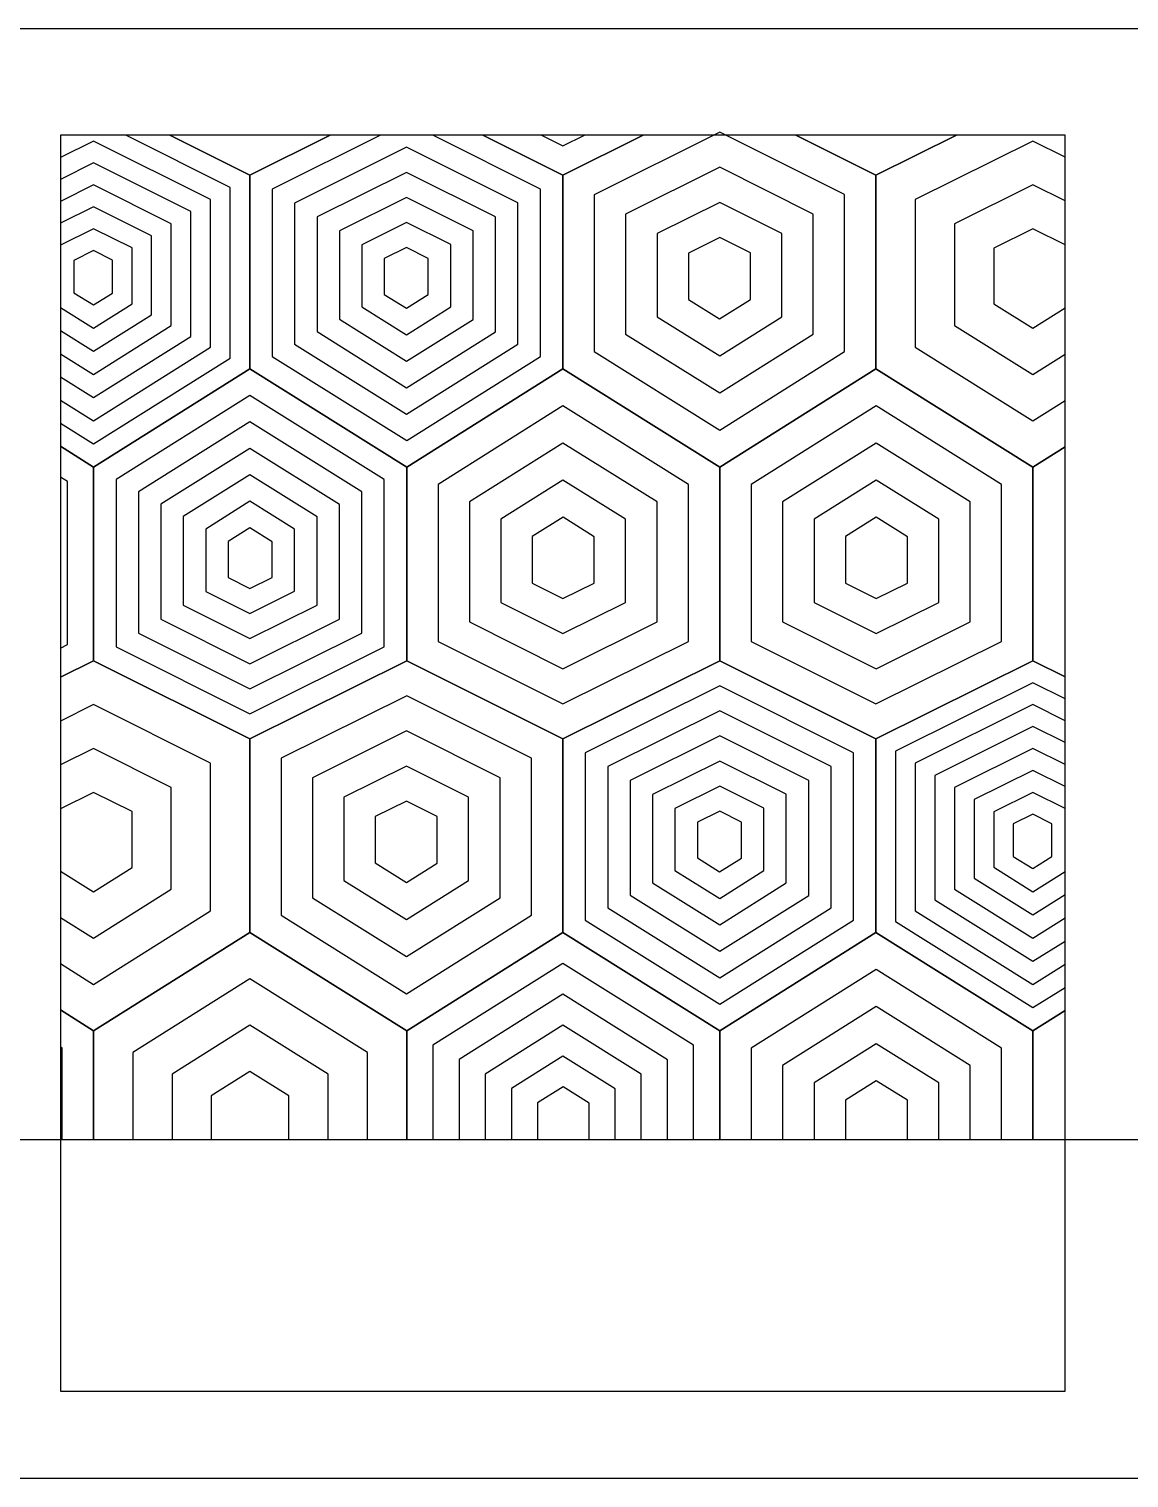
# Model space of a CAD drawing. Header units: millimetres. Extents: x -868 to 332, y 638 to 938.
# Drawn here: x -630.5 to -402.8, y 637.9 to 937.9 of the extents above; entities that cross this region are included whole.
import ezdxf

# ---------------------------------------------------------------- set-up
doc = ezdxf.new("R2010")
doc.units = ezdxf.units.MM
doc.header["$MEASUREMENT"] = 0
doc.layers.add('Default', color=18, linetype='Continuous', true_color=0x000000)
doc.layers.add('HEX', color=3, linetype='Continuous', true_color=0x12ff00)

msp = doc.modelspace()

# ---------------------------------------------------------------- linework, layer by layer
at = {"layer": 'Default'}
msp.add_lwpolyline([(-868.01, 637.86), (331.99, 637.86), (331.99, 937.86), (-868.01, 937.86)], close=True, dxfattribs=at)
for points in [[(-416.01, 915.86), (-624.01, 915.86)], [(-624.01, 915.86), (-624.01, 655.86)], [(-416.01, 655.86), (-416.01, 915.86)], [(-190.01, 707.86), (-850.01, 707.86)], [(-414.53, 707.86), (-624.01, 707.86)], [(-624.01, 655.86), (-416.01, 655.86)]]:
    msp.add_lwpolyline(points, dxfattribs=at)
at = {"layer": 'HEX'}
for points in [[(-624.01, 851.46), (-617.13, 847.16), (-584.81, 867.48), (-584.81, 907.58), (-601.37, 915.86)], [(-624.01, 856.25), (-617.14, 851.95), (-588.87, 869.73), (-588.87, 905.07), (-610.45, 915.86)], [(-623.86, 915.86), (-624.01, 915.79)], [(-601.37, 915.86), (-584.81, 907.58), (-568.15, 915.86)], [(-568.15, 915.86), (-584.81, 907.58), (-584.81, 867.48), (-552.31, 847.16), (-519.98, 867.48), (-519.98, 907.58), (-536.54, 915.86)], [(-557.73, 915.86), (-580.16, 904.71), (-580.16, 870.06), (-552.31, 852.64), (-524.62, 870.05), (-524.62, 904.71), (-546.92, 915.86)], [(-536.54, 915.86), (-519.98, 907.58), (-503.33, 915.86)], [(-524.43, 915.86), (-519.97, 913.64), (-515.49, 915.86)], [(-503.33, 915.86), (-519.98, 907.58), (-519.98, 867.48), (-487.48, 847.16), (-455.15, 867.48), (-455.15, 907.58), (-471.72, 915.86)], [(-471.72, 915.86), (-455.15, 907.58), (-438.5, 915.86)], [(-438.5, 915.86), (-455.15, 907.58), (-455.15, 867.48), (-422.65, 847.16), (-416.01, 851.33)], [(-624.01, 861.04), (-617.14, 856.75), (-592.93, 871.97), (-592.93, 902.56), (-617.14, 914.67), (-624.01, 911.25)], [(-416.01, 911.34), (-422.66, 914.67), (-447.03, 902.55), (-447.03, 871.98), (-422.66, 856.75), (-416.01, 860.93)], [(-624.01, 865.84), (-617.15, 861.54), (-596.99, 874.22), (-596.99, 900.05), (-617.15, 910.13), (-624.01, 906.71)], [(-624.01, 870.63), (-617.16, 866.34), (-601.06, 876.46), (-601.06, 897.54), (-617.15, 905.59), (-624.01, 902.17)], [(-416.01, 902.26), (-422.67, 905.59), (-438.9, 897.52), (-438.9, 876.49), (-422.68, 866.34), (-416.01, 870.53)], [(-624.01, 875.42), (-617.16, 871.13), (-605.12, 878.71), (-605.12, 895.03), (-617.16, 901.05), (-624.01, 897.64)], [(-624.01, 880.21), (-617.17, 875.93), (-609.18, 880.95), (-609.18, 892.52), (-617.16, 896.51), (-624.01, 893.1)], [(-416.01, 893.17), (-422.68, 896.51), (-430.78, 892.48), (-430.78, 880.99), (-422.69, 875.93), (-416.01, 880.12)], [(-624.01, 803.64), (-617.13, 807.06), (-617.13, 847.16), (-624.01, 851.46)], [(-416.01, 851.33), (-422.65, 847.16)], [(-422.65, 847.16), (-422.65, 807.06), (-416.01, 803.74)], [(-624.01, 809.68), (-622.55, 810.41), (-622.55, 844.16), (-624.01, 845.07)], [(-624.01, 734.77), (-617.13, 730.47), (-584.81, 750.79), (-584.81, 790.89), (-617.13, 807.06), (-624.01, 803.64)], [(-416.01, 803.74), (-422.65, 807.06), (-455.15, 790.89), (-455.15, 750.79), (-422.65, 730.47), (-416.01, 734.64)], [(-416.01, 799.2), (-422.66, 802.52), (-451.09, 788.38), (-451.09, 753.05), (-422.66, 735.26), (-416.01, 739.44)], [(-624.01, 744.36), (-617.14, 740.06), (-592.93, 755.28), (-592.93, 785.87), (-617.14, 797.98), (-624.01, 794.56)], [(-416.01, 794.65), (-422.66, 797.98), (-447.03, 785.86), (-447.03, 755.3), (-422.66, 740.06), (-416.01, 744.24)], [(-416.01, 790.11), (-422.67, 793.44), (-442.97, 783.34), (-442.97, 757.55), (-422.67, 744.85), (-416.01, 749.04)], [(-624.01, 753.94), (-617.16, 749.65), (-601.06, 759.77), (-601.06, 780.85), (-617.15, 788.9), (-624.01, 785.49)], [(-416.01, 785.57), (-422.67, 788.9), (-438.9, 780.83), (-438.9, 759.8), (-422.68, 749.65), (-416.01, 753.84)], [(-416.01, 781.03), (-422.68, 784.36), (-434.84, 778.31), (-434.84, 762.05), (-422.68, 754.44), (-416.01, 758.64)], [(-624.01, 763.52), (-617.17, 759.24), (-609.18, 764.26), (-609.18, 775.83), (-617.16, 779.82), (-624.01, 776.41)], [(-416.01, 776.49), (-422.68, 779.82), (-430.78, 775.79), (-430.78, 764.3), (-422.69, 759.24), (-416.01, 763.44)], [(-552.31, 707.86), (-552.31, 730.47), (-584.81, 750.79), (-617.13, 730.47), (-617.13, 707.86)], [(-487.48, 707.86), (-487.48, 730.47), (-519.98, 750.79), (-552.31, 730.47), (-552.31, 707.86)], [(-422.65, 707.86), (-422.65, 730.47), (-455.15, 750.79), (-487.48, 730.47), (-487.48, 707.86)], [(-492.9, 707.86), (-492.9, 727.47), (-519.97, 744.4), (-546.89, 727.48), (-546.89, 707.86)], [(-560.43, 707.86), (-560.43, 725.97), (-584.79, 741.2), (-609.01, 725.98), (-609.01, 707.86)], [(-429.15, 707.86), (-429.15, 726.87), (-455.14, 743.12), (-480.98, 726.88), (-480.98, 707.86)], [(-498.31, 707.86), (-498.31, 724.47), (-519.96, 738.01), (-541.47, 724.48), (-541.47, 707.86)], [(-435.65, 707.86), (-435.65, 723.27), (-455.13, 735.45), (-474.48, 723.29), (-474.48, 707.86)], [(-617.13, 707.86), (-617.13, 730.47), (-624.01, 734.77)], [(-416.01, 734.64), (-422.65, 730.47)], [(-568.56, 707.86), (-568.56, 721.47), (-584.78, 731.61), (-600.88, 721.49), (-600.88, 707.86)], [(-503.73, 707.86), (-503.73, 721.47), (-519.96, 731.61), (-536.06, 721.49), (-536.06, 707.86)], [(-422.65, 730.47), (-422.65, 707.86)], [(-623.63, 707.86), (-623.63, 726.87), (-624.01, 727.11)], [(-442.15, 707.86), (-442.15, 719.66), (-455.13, 727.78), (-467.98, 719.7), (-467.98, 707.86)], [(-509.15, 707.86), (-509.15, 718.46), (-519.95, 725.22), (-530.64, 718.5), (-530.64, 707.86)], [(-576.68, 707.86), (-576.68, 716.96), (-584.77, 722.02), (-592.76, 717), (-592.76, 707.86)], [(-448.65, 707.86), (-448.65, 716.06), (-455.12, 720.11), (-461.48, 716.1), (-461.48, 707.86)], [(-514.56, 707.86), (-514.56, 715.46), (-519.94, 718.83), (-525.22, 715.51), (-525.22, 707.86)]]:
    msp.add_lwpolyline(points, dxfattribs=at)
for points in [[(-513.48, 903.56), (-513.48, 871.08), (-487.49, 854.83), (-461.65, 871.07), (-461.65, 903.57), (-487.49, 916.48)], [(-575.52, 901.83), (-575.52, 872.63), (-552.32, 858.12), (-529.27, 872.61), (-529.27, 901.84), (-552.32, 913.37)], [(-506.98, 899.53), (-506.98, 874.69), (-487.5, 862.5), (-468.15, 874.67), (-468.15, 899.55), (-487.5, 909.22)], [(-570.88, 898.95), (-570.88, 875.2), (-552.33, 863.6), (-533.91, 875.18), (-533.91, 898.97), (-552.32, 908.18)], [(-566.24, 896.08), (-566.24, 877.77), (-552.33, 869.08), (-538.55, 877.74), (-538.55, 896.1), (-552.33, 902.99)], [(-500.48, 895.5), (-500.48, 878.29), (-487.51, 870.17), (-474.65, 878.26), (-474.65, 895.53), (-487.5, 901.96)], [(-561.59, 893.2), (-561.59, 880.34), (-552.34, 874.56), (-543.19, 880.31), (-543.19, 893.24), (-552.33, 897.81)], [(-493.98, 891.47), (-493.98, 881.89), (-487.52, 877.85), (-481.15, 881.85), (-481.15, 891.51), (-487.51, 894.69)], [(-617.17, 891.97), (-621.2, 889.96), (-621.2, 883.24), (-617.17, 880.72), (-613.24, 883.19), (-613.24, 890.01)], [(-556.95, 890.32), (-556.95, 882.92), (-552.35, 880.04), (-547.84, 882.87), (-547.84, 890.37), (-552.34, 892.62)], [(-617.13, 847.16), (-617.13, 807.06), (-584.81, 790.89), (-552.31, 807.06), (-552.31, 847.16), (-584.81, 867.48)], [(-552.31, 847.16), (-552.31, 807.06), (-519.98, 790.89), (-487.48, 807.06), (-487.48, 847.16), (-519.98, 867.48)], [(-487.48, 847.16), (-487.48, 807.06), (-455.15, 790.89), (-422.65, 807.06), (-422.65, 847.16), (-455.15, 867.48)], [(-612.49, 844.59), (-612.49, 809.93), (-584.8, 796.08), (-556.95, 809.93), (-556.95, 844.58), (-584.8, 862)], [(-545.81, 843.57), (-545.81, 811.07), (-519.97, 798.16), (-493.98, 811.08), (-493.98, 843.56), (-519.97, 859.81)], [(-480.98, 843.57), (-480.98, 811.07), (-455.15, 798.16), (-429.15, 811.08), (-429.15, 843.56), (-455.14, 859.81)], [(-607.85, 842.03), (-607.85, 812.8), (-584.8, 801.27), (-561.59, 812.81), (-561.59, 842.01), (-584.79, 856.52)], [(-539.31, 839.97), (-539.31, 815.09), (-519.96, 805.42), (-500.48, 815.11), (-500.48, 839.95), (-519.96, 852.14)], [(-474.48, 839.97), (-474.48, 815.09), (-455.14, 805.42), (-435.65, 815.11), (-435.65, 839.95), (-455.13, 852.14)], [(-603.2, 839.46), (-603.2, 815.67), (-584.79, 806.46), (-566.24, 815.69), (-566.24, 839.44), (-584.79, 851.04)], [(-598.56, 836.9), (-598.56, 818.54), (-584.78, 811.65), (-570.88, 818.56), (-570.88, 836.87), (-584.78, 845.56)], [(-532.81, 836.38), (-532.81, 819.11), (-519.96, 812.68), (-506.98, 819.14), (-506.98, 836.35), (-519.95, 844.47)], [(-467.98, 836.38), (-467.98, 819.11), (-455.13, 812.68), (-442.15, 819.14), (-442.15, 836.35), (-455.13, 844.47)], [(-593.92, 834.33), (-593.92, 821.4), (-584.78, 816.83), (-575.52, 821.44), (-575.52, 834.29), (-584.77, 840.08)], [(-589.28, 831.77), (-589.28, 824.27), (-584.77, 822.02), (-580.16, 824.32), (-580.16, 831.72), (-584.77, 834.6)], [(-526.31, 832.79), (-526.31, 823.13), (-519.95, 819.95), (-513.48, 823.16), (-513.48, 832.75), (-519.94, 836.79)], [(-461.48, 832.79), (-461.48, 823.13), (-455.12, 819.95), (-448.65, 823.16), (-448.65, 832.75), (-455.12, 836.79)], [(-584.81, 790.89), (-584.81, 750.79), (-552.31, 730.47), (-519.98, 750.79), (-519.98, 790.89), (-552.31, 807.06)], [(-519.98, 790.89), (-519.98, 750.79), (-487.48, 730.47), (-455.15, 750.79), (-455.15, 790.89), (-487.48, 807.06)], [(-515.34, 788.02), (-515.34, 753.37), (-487.49, 735.95), (-459.8, 753.36), (-459.8, 788.02), (-487.49, 801.87)], [(-578.31, 786.87), (-578.31, 754.4), (-552.32, 738.14), (-526.48, 754.39), (-526.48, 786.88), (-552.31, 799.79)], [(-510.69, 785.14), (-510.69, 755.94), (-487.49, 741.43), (-464.44, 755.93), (-464.44, 785.16), (-487.49, 796.68)], [(-571.81, 782.84), (-571.81, 758), (-552.32, 745.81), (-532.98, 757.98), (-532.98, 782.86), (-552.32, 792.53)], [(-506.05, 782.27), (-506.05, 758.51), (-487.5, 746.91), (-469.08, 758.49), (-469.08, 782.29), (-487.5, 791.49)], [(-501.41, 779.39), (-501.41, 761.08), (-487.51, 752.39), (-473.72, 761.06), (-473.72, 779.42), (-487.5, 786.31)], [(-565.31, 778.81), (-565.31, 761.6), (-552.33, 753.49), (-539.48, 761.57), (-539.48, 778.84), (-552.33, 785.27)], [(-496.77, 776.51), (-496.77, 763.66), (-487.51, 757.87), (-478.37, 763.62), (-478.37, 776.55), (-487.51, 781.12)], [(-558.81, 774.79), (-558.81, 765.2), (-552.34, 761.16), (-545.98, 765.16), (-545.98, 774.83), (-552.34, 778)], [(-492.12, 773.64), (-492.12, 766.23), (-487.52, 763.35), (-483.01, 766.19), (-483.01, 773.68), (-487.51, 775.93)], [(-426.72, 773.28), (-426.72, 766.55), (-422.69, 764.04), (-418.76, 766.51), (-418.76, 773.32), (-422.69, 775.28)]]:
    msp.add_lwpolyline(points, close=True, dxfattribs=at)

doc.saveas('drawing.dxf')
